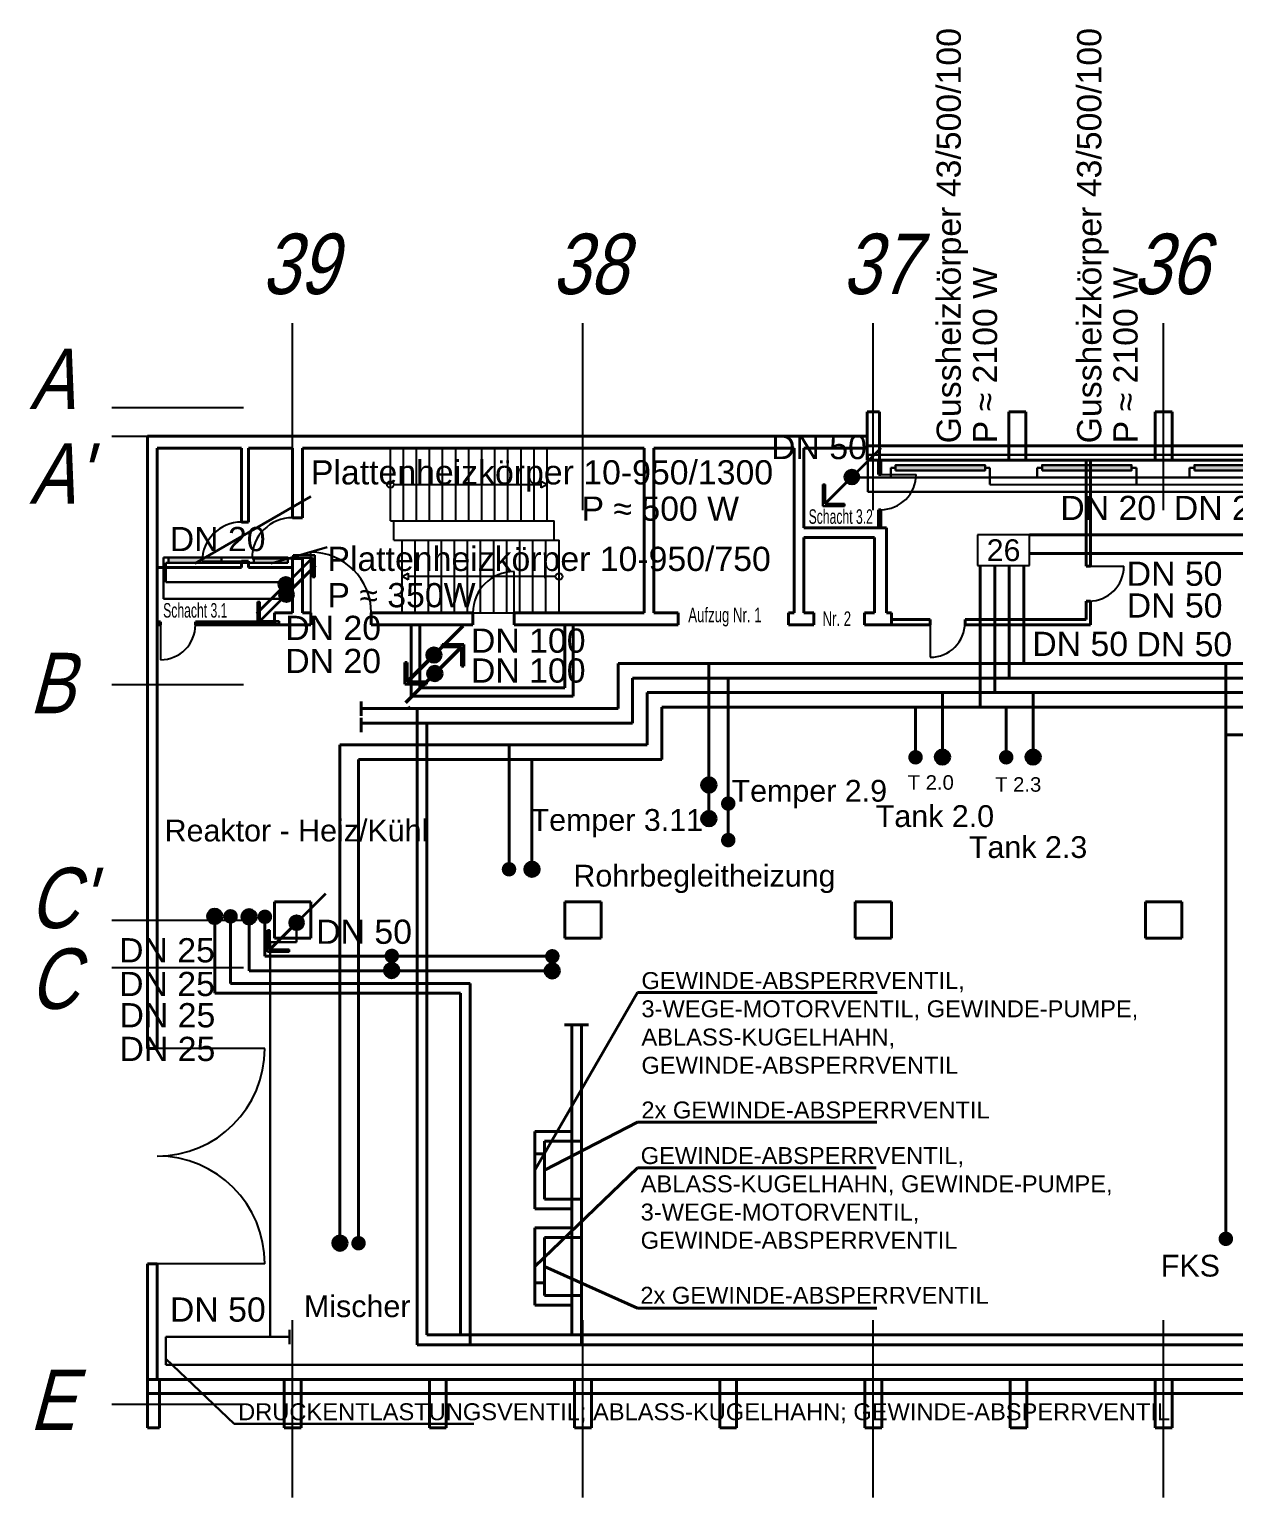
# Model space of a CAD drawing. Header units: millimetres. Extents: x 18890 to 172266, y 49189 to 117799.
# Drawn here: x 18890 to 43777, y 66393 to 96729 of the extents above; entities that cross this region are included whole.
import ezdxf
from ezdxf.enums import TextEntityAlignment as Align

# ---------------------------------------------------------------- set-up
doc = ezdxf.new("R2010")
doc.units = ezdxf.units.MM
doc.linetypes.add('ACAD_ISO10W100', pattern=[18, 12, -3, 0, -3])
for name, color, linetype, lineweight in [('A03_Türen', 254, 'Continuous', 25), ('A04_Treppen', 3, 'Continuous', 25), ('A0_Grundriß', 7, 'Continuous', 40), ('Heiz Wasser +35 Prozess R', 30, 'Continuous', 40), ('Heiz Wasser +45 Prozess V', 1, 'Continuous', 40), ('Heiz Wasser +50 -Heizkörper Rücklauff', 241, 'Continuous', 30), ('Heiz Wasser +50 Prozess R', 241, 'Continuous', 40), ('Heiz Wasser +60 -Heizkörper Vorlauf', 6, 'Continuous', 30), ('Heiz Wasser +60 Prozess V', 6, 'Continuous', 40), ('Heiz Wasser +70 Prozess R', 242, 'Continuous', 40), ('Heiz Wasser +90 Prozess V', 41, 'Continuous', 40)]:
    doc.layers.add(name, color=color, linetype=linetype, lineweight=lineweight)
for name, color, linetype in [('A06_Text', 7, 'Continuous'), ('A06_Text  -Belegung', 253, 'Continuous'), ('A07_Achslinien', 253, 'ACAD_ISO10W100')]:
    doc.layers.add(name, color=color, linetype=linetype)
doc.styles.get("Standard").update_dxf_attribs({"font": 'arial.ttf'})

msp = doc.modelspace()

# ---------------------------------------------------------------- hatches: boundary and pattern name
at = {"layer": 'Heiz Wasser +35 Prozess R'}
h = msp.add_hatch(color=256, dxfattribs=at)
h.dxf.hatch_style = 1
h.paths.add_polyline_path([(37610, 81694, 0.198912), (37654, 81588), (37866, 81800, 0.668179)])
h.paths.add_polyline_path([(37654, 81588, 0.668179), (37910, 81694, 0.198912), (37866, 81800)])
h = msp.add_hatch(color=256, dxfattribs=at)
h.dxf.hatch_style = 1
h.paths.add_polyline_path([(39484, 81694, 0.198912), (39528, 81588), (39740, 81800, 0.668179)])
h.paths.add_polyline_path([(39528, 81588, 0.668179), (39784, 81694, 0.198912), (39740, 81800)])
h = msp.add_hatch(color=256, dxfattribs=at)
h.dxf.hatch_style = 1
h.paths.add_polyline_path([(28652, 79375, 0.198912), (28696, 79269), (28909, 79481, 0.668179)])
h.paths.add_polyline_path([(28696, 79269, 0.668179), (28952, 79375, 0.198912), (28909, 79481)])
h = msp.add_hatch(color=256, dxfattribs=at)
h.dxf.hatch_style = 1
h.paths.add_polyline_path([(23608, 78393, 0.198912), (23652, 78287), (23864, 78499, 0.668179)])
h.paths.add_polyline_path([(23652, 78287, 0.668179), (23908, 78393, 0.198912), (23864, 78499)])
h = msp.add_hatch(color=256, dxfattribs=at)
h.dxf.hatch_style = 1
h.paths.add_polyline_path([(26230, 77585, 0.198912), (26274, 77479), (26486, 77691, 0.668179)])
h.paths.add_polyline_path([(26274, 77479, 0.668179), (26530, 77585, 0.198912), (26486, 77691)])
h = msp.add_hatch(color=256, dxfattribs=at)
h.dxf.hatch_style = 1
h.paths.add_polyline_path([(29548, 77577, 0.198912), (29592, 77471), (29804, 77683, 0.668179)])
h.paths.add_polyline_path([(29592, 77471, 0.668179), (29848, 77577, 0.198912), (29804, 77683)])
h = msp.add_hatch(color=256, dxfattribs=at)
h.dxf.hatch_style = 1
h.paths.add_polyline_path([(25158, 71650, 0.198912), (25202, 71544), (25414, 71757, 0.668179)])
h.paths.add_polyline_path([(25202, 71544, 0.668179), (25458, 71650, 0.198912), (25414, 71757)])
at = {"layer": 'Heiz Wasser +45 Prozess V'}
h = msp.add_hatch(color=256, dxfattribs=at)
h.dxf.hatch_style = 1
h.paths.add_polyline_path([(37053, 81689, 0.198912), (37097, 81583), (37309, 81795, 0.668179)])
h.paths.add_polyline_path([(37097, 81583, 0.668179), (37353, 81689, 0.198912), (37309, 81795)])
h = msp.add_hatch(color=256, dxfattribs=at)
h.dxf.hatch_style = 1
h.paths.add_polyline_path([(38927, 81689, 0.198912), (38971, 81583), (39183, 81795, 0.668179)])
h.paths.add_polyline_path([(38971, 81583, 0.668179), (39227, 81689, 0.198912), (39183, 81795)])
h = msp.add_hatch(color=256, dxfattribs=at)
h.dxf.hatch_style = 1
h.paths.add_polyline_path([(29127, 79375, 0.198912), (29171, 79269), (29383, 79481, 0.668179)])
h.paths.add_polyline_path([(29171, 79269, 0.668179), (29427, 79375, 0.198912), (29383, 79481)])
h = msp.add_hatch(color=256, dxfattribs=at)
h.dxf.hatch_style = 1
h.paths.add_polyline_path([(23282, 78393, 0.198912), (23326, 78287), (23539, 78499, 0.668179)])
h.paths.add_polyline_path([(23326, 78287, 0.668179), (23582, 78393, 0.198912), (23539, 78499)])
h = msp.add_hatch(color=256, dxfattribs=at)
h.dxf.hatch_style = 1
h.paths.add_polyline_path([(26227, 77285, 0.198912), (26271, 77179), (26483, 77391, 0.668179)])
h.paths.add_polyline_path([(26271, 77179, 0.668179), (26527, 77285, 0.198912), (26483, 77391)])
h = msp.add_hatch(color=256, dxfattribs=at)
h.dxf.hatch_style = 1
h.paths.add_polyline_path([(29545, 77277, 0.198912), (29589, 77171), (29801, 77383, 0.668179)])
h.paths.add_polyline_path([(29589, 77171, 0.668179), (29845, 77277, 0.198912), (29801, 77383)])
h = msp.add_hatch(color=256, dxfattribs=at)
h.dxf.hatch_style = 1
h.paths.add_polyline_path([(25542, 71649, 0.198912), (25586, 71542), (25798, 71755, 0.668179)])
h.paths.add_polyline_path([(25586, 71542, 0.668179), (25842, 71649, 0.198912), (25798, 71755)])
at = {"layer": 'Heiz Wasser +50 -Heizkörper Rücklauff'}
h = msp.add_hatch(color=256, dxfattribs=at)
h.dxf.hatch_style = 1
h.paths.add_polyline_path([(24089, 85151, -0.023583), (24079, 85161), (23583, 84666), (23593, 84656)])
h.paths.add_polyline_path([(24741, 85813), (24741, 85413), (24791, 85413), (24791, 85863), (24341, 85863), (24341, 85813)])
h.paths.add_polyline_path([(24731, 85813), (24290, 85373, -0.023583), (24300, 85363), (24741, 85803), (24741, 85813)])
h = msp.add_hatch(color=256, dxfattribs=at)
h.dxf.hatch_style = 1
h.paths.add_polyline_path([(24340, 85262, 0.198912), (24296, 85368), (24083, 85156, 0.668179)])
h.paths.add_polyline_path([(24296, 85368, 0.668179), (24040, 85262, 0.198912), (24083, 85156)])
at = {"layer": 'Heiz Wasser +60 -Heizkörper Vorlauf'}
h = msp.add_hatch(color=256, dxfattribs=at)
h.dxf.hatch_style = 1
h.paths.add_polyline_path([(35988, 87590, -0.023583), (35998, 87580), (36493, 88075), (36483, 88085)])
h.paths.add_polyline_path([(35336, 86928), (35336, 87328), (35286, 87328), (35286, 86878), (35736, 86878), (35736, 86928)])
h.paths.add_polyline_path([(35346, 86928), (35786, 87368, -0.023583), (35776, 87378), (35336, 86938), (35336, 86928)])
h = msp.add_hatch(color=256, dxfattribs=at)
h.dxf.hatch_style = 1
h.paths.add_polyline_path([(38642, 87615), (38642, 87725), (36792, 87725), (36792, 87615)])
h = msp.add_hatch(color=256, dxfattribs=at)
h.dxf.hatch_style = 1
h.paths.add_polyline_path([(41669, 87615), (41669, 87725), (39819, 87725), (39819, 87615)])
h = msp.add_hatch(color=256, dxfattribs=at)
h.dxf.hatch_style = 1
h.paths.add_polyline_path([(44818, 87615), (44818, 87725), (42968, 87725), (42968, 87615)])
h = msp.add_hatch(color=256, dxfattribs=at)
h.dxf.hatch_style = 1
h.paths.add_polyline_path([(35737, 87479, 0.198912), (35781, 87373), (35993, 87585, 0.668179)])
h.paths.add_polyline_path([(35781, 87373, 0.668179), (36037, 87479, 0.198912), (35993, 87585)])
h = msp.add_hatch(color=256, dxfattribs=at)
h.dxf.hatch_style = 1
h.paths.add_polyline_path([(22862, 85709), (22862, 85819), (21762, 85819), (21762, 85709)])
h = msp.add_hatch(color=256, dxfattribs=at)
h.dxf.hatch_style = 1
h.paths.add_polyline_path([(24230, 85709), (24230, 85819), (23530, 85819), (23530, 85709)])
h = msp.add_hatch(color=256, dxfattribs=at)
h.dxf.hatch_style = 1
h.paths.add_polyline_path([(24304, 85162, -0.023583), (24314, 85152), (24809, 85647), (24799, 85657)])
h.paths.add_polyline_path([(23652, 84500), (23652, 84900), (23602, 84900), (23602, 84450), (24052, 84450), (24052, 84500)])
h.paths.add_polyline_path([(23662, 84500), (24102, 84940, -0.023583), (24092, 84950), (23652, 84510), (23652, 84500)])
h = msp.add_hatch(color=256, dxfattribs=at)
h.dxf.hatch_style = 1
h.paths.add_polyline_path([(24053, 85051, 0.198912), (24097, 84945), (24309, 85157, 0.668179)])
h.paths.add_polyline_path([(24097, 84945, 0.668179), (24353, 85051, 0.198912), (24309, 85157)])
h = msp.add_hatch(color=256, dxfattribs=at)
h.dxf.hatch_style = 1
h.paths.add_polyline_path([(24514, 78382, -0.023583), (24524, 78372), (25019, 78867), (25009, 78877)])
h.paths.add_polyline_path([(23862, 77720), (23862, 78120), (23812, 78120), (23812, 77670), (24262, 77670), (24262, 77720)])
h.paths.add_polyline_path([(23872, 77720), (24312, 78160, -0.023583), (24302, 78170), (23862, 77730), (23862, 77720)])
h = msp.add_hatch(color=256, dxfattribs=at)
h.dxf.hatch_style = 1
h.paths.add_polyline_path([(24263, 78271, 0.198912), (24307, 78165), (24519, 78377, 0.668179)])
h.paths.add_polyline_path([(24307, 78165, 0.668179), (24563, 78271, 0.198912), (24519, 78377)])
at = {"layer": 'Heiz Wasser +70 Prozess R'}
h = msp.add_hatch(color=256, dxfattribs=at)
h.dxf.hatch_style = 1
h.paths.add_polyline_path([(27168, 83309, -0.023583), (27158, 83319), (26663, 82824), (26673, 82814)])
h.paths.add_polyline_path([(27870, 84021), (27420, 84021), (27420, 83971), (27820, 83971), (27820, 83571), (27870, 83571)])
h.paths.add_polyline_path([(27820, 83971), (27810, 83971), (27370, 83531, -0.023583), (27380, 83521), (27820, 83961)])
h = msp.add_hatch(color=256, dxfattribs=at)
h.dxf.hatch_style = 1
h.paths.add_polyline_path([(27419, 83420, 0.198912), (27375, 83526), (27163, 83314, 0.668179)])
h.paths.add_polyline_path([(27375, 83526, 0.668179), (27119, 83420, 0.198912), (27163, 83314)])
h = msp.add_hatch(color=256, dxfattribs=at)
h.dxf.hatch_style = 1
h.paths.add_polyline_path([(33183, 80733, 0.198912), (33226, 80627), (33439, 80839, 0.668179)])
h.paths.add_polyline_path([(33226, 80627, 0.668179), (33483, 80733, 0.198912), (33439, 80839)])
h = msp.add_hatch(color=256, dxfattribs=at)
h.dxf.hatch_style = 1
h.paths.add_polyline_path([(33183, 79979, 0.198912), (33226, 79872), (33439, 80085, 0.668179)])
h.paths.add_polyline_path([(33226, 79872, 0.668179), (33483, 79979, 0.198912), (33439, 80085)])
h = msp.add_hatch(color=256, dxfattribs=at)
h.dxf.hatch_style = 1
h.paths.add_polyline_path([(22572, 78402, 0.198912), (22616, 78296), (22828, 78509, 0.668179)])
h.paths.add_polyline_path([(22616, 78296, 0.668179), (22872, 78402, 0.198912), (22828, 78509)])
at = {"layer": 'Heiz Wasser +90 Prozess V'}
h = msp.add_hatch(color=256, dxfattribs=at)
h.dxf.hatch_style = 1
h.paths.add_polyline_path([(27352, 83913, -0.023583), (27362, 83903), (27857, 84398), (27847, 84408)])
h.paths.add_polyline_path([(26700, 83251), (26700, 83651), (26650, 83651), (26650, 83201), (27100, 83201), (27100, 83251)])
h.paths.add_polyline_path([(26710, 83251), (27150, 83691, -0.023583), (27140, 83701), (26700, 83261), (26700, 83251)])
h = msp.add_hatch(color=256, dxfattribs=at)
h.dxf.hatch_style = 1
h.paths.add_polyline_path([(27101, 83802, 0.198912), (27145, 83696), (27357, 83908, 0.668179)])
h.paths.add_polyline_path([(27145, 83696, 0.668179), (27401, 83802, 0.198912), (27357, 83908)])
h = msp.add_hatch(color=256, dxfattribs=at)
h.dxf.hatch_style = 1
h.paths.add_polyline_path([(32783, 81116, 0.198912), (32826, 81010), (33039, 81223, 0.668179)])
h.paths.add_polyline_path([(32826, 81010, 0.668179), (33083, 81116, 0.198912), (33039, 81223)])
h = msp.add_hatch(color=256, dxfattribs=at)
h.dxf.hatch_style = 1
h.paths.add_polyline_path([(32783, 80421, 0.198912), (32826, 80315), (33039, 80527, 0.668179)])
h.paths.add_polyline_path([(32826, 80315, 0.668179), (33083, 80421, 0.198912), (33039, 80527)])
h = msp.add_hatch(color=256, dxfattribs=at)
h.dxf.hatch_style = 1
h.paths.add_polyline_path([(22898, 78402, 0.198912), (22942, 78296), (23154, 78509, 0.668179)])
h.paths.add_polyline_path([(22942, 78296, 0.668179), (23198, 78402, 0.198912), (23154, 78509)])
h = msp.add_hatch(color=256, dxfattribs=at)
h.dxf.hatch_style = 1
h.paths.add_polyline_path([(43466, 71740, 0.198912), (43510, 71634), (43722, 71846, 0.668179)])
h.paths.add_polyline_path([(43510, 71634, 0.668179), (43766, 71740, 0.198912), (43722, 71846)])

# ---------------------------------------------------------------- linework, layer by layer
at = {"layer": 'A03_Türen'}
for p, q in [((36436, 87535), (37216, 87535)), ((24706, 84425), (24706, 85925)), ((22461, 85739), (23421, 85739)), ((23491, 85799), (24531, 85799)), ((40729, 85635), (41509, 85635)), ((28906, 84425), (28906, 85525)), ((21601, 84485), (21601, 83705)), ((37506, 84535), (37506, 83755)), ((23756, 75675), (21331, 75675)), ((23756, 71225), (21331, 71225))]:
    msp.add_line(p, q, dxfattribs=at)
for centre, radius, start, end in [((36486, 87535), 730, 270, 0), ((23271, 85739), 810, 90, 180), ((24331, 85799), 840, 90, 180), ((24706, 84675), 1250, 0, 90), ((40789, 85635), 720, 270, 0), ((28906, 84675), 850, 90, 180), ((21601, 84425), 720, 270, 0), ((37506, 84475), 720, 270, 0), ((21531, 75675), 2225, 270, 0), ((21531, 71225), 2225, 0, 90)]:
    msp.add_arc(centre, radius, start, end, dxfattribs=at)
at = {"layer": 'A04_Treppen', "color": 252, "true_color": 0x939598}
for p, q in [((26351, 86575), (26351, 88075)), ((26621, 86575), (26621, 88075)), ((26891, 86575), (26891, 88075)), ((27161, 86575), (27161, 88075)), ((27431, 86575), (27431, 88075)), ((27701, 86575), (27701, 88075)), ((27971, 86575), (27971, 88075)), ((28241, 86575), (28241, 88075)), ((28511, 86575), (28511, 88075)), ((28781, 86575), (28781, 88075)), ((29051, 86575), (29051, 88075)), ((29321, 86575), (29321, 88075)), ((29591, 86575), (29591, 88075)), ((29470, 87255), (29470, 87395)), ((29470, 87395), (29591, 87325)), ((26421, 87325), (29470, 87325)), ((29591, 87325), (29470, 87255)), ((26351, 86575), (29736, 86575)), ((26421, 86175), (26421, 86575)), ((29736, 86175), (29736, 86575)), ((26421, 86175), (29836, 86175)), ((26596, 84675), (26596, 86175)), ((26866, 84675), (26866, 86175)), ((27136, 84675), (27136, 86175)), ((27406, 84675), (27406, 86175)), ((27676, 84675), (27676, 86175)), ((27946, 84675), (27946, 86175)), ((28216, 84675), (28216, 86175)), ((28486, 84675), (28486, 86175)), ((28756, 84675), (28756, 86175)), ((29026, 84675), (29026, 86175)), ((29296, 84675), (29296, 86175)), ((29566, 84675), (29566, 86175)), ((29836, 84675), (29836, 86175)), ((26596, 85425), (26718, 85495)), ((26718, 85355), (26596, 85425)), ((26718, 85495), (26718, 85355)), ((29766, 85425), (26718, 85425))]:
    msp.add_line(p, q, dxfattribs=at)
at = {"layer": 'A04_Treppen', "color": 252, "ltscale": 0.25, "true_color": 0x939598}
msp.add_line((28056, 84675), (28906, 84675), dxfattribs=at)
at = {"layer": 'A04_Treppen', "color": 252, "true_color": 0x939598}
for centre in [(26351, 87325), (29836, 85425)]:
    msp.add_circle(centre, 70, dxfattribs=at)
at = {"layer": 'A06_Text'}
for p, q in [((39561, 86283), (38482, 86283)), ((38482, 86283), (38482, 85649)), ((39561, 85649), (39561, 86283)), ((38482, 85649), (39561, 85649))]:
    msp.add_line(p, q, dxfattribs=at)
at = {"layer": 'A07_Achslinien'}
for p, q in [((24331, 86795), (24331, 90658)), ((30331, 86795), (30331, 90658)), ((36331, 86795), (36331, 90658)), ((42331, 86795), (42331, 90658)), ((20593, 88915), (23312, 88915)), ((20593, 88325), (23312, 88325)), ((20593, 83195), (23312, 83195)), ((20593, 78325), (23312, 78325)), ((20593, 77345), (23312, 77345)), ((24331, 66393), (24331, 70060)), ((30331, 66393), (30331, 70060)), ((36331, 66393), (36331, 70060)), ((42331, 66393), (42331, 70060)), ((20593, 68325), (23312, 68325))]:
    msp.add_line(p, q, dxfattribs=at)
at = {"layer": 'A0_Grundriß'}
for p, q in [((36456, 88825), (36206, 88825)), ((36206, 88825), (36206, 87825)), ((36456, 87825), (36456, 88825)), ((39481, 88825), (39131, 88825)), ((39131, 88825), (39131, 87825)), ((39481, 87825), (39481, 88825)), ((42506, 88825), (42156, 88825)), ((42156, 88825), (42156, 87825)), ((42506, 87825), (42506, 88825)), ((21331, 88325), (36206, 88325)), ((21331, 88325), (21331, 75675)), ((21581, 88325), (36206, 88325)), ((36206, 88325), (36206, 88075)), ((21531, 88075), (21531, 75675)), ((21531, 88075), (23271, 88075)), ((23271, 86549), (23271, 88075)), ((23421, 88075), (24331, 88075)), ((23421, 86549), (23421, 88075)), ((24331, 86639), (24331, 88075)), ((24531, 86639), (24531, 88075)), ((24531, 88075), (31596, 88075)), ((31596, 84675), (31596, 88075)), ((31796, 88075), (31796, 84675)), ((31796, 88075), (34696, 88075)), ((34696, 88075), (34696, 84675)), ((34896, 86430), (34896, 88075)), ((34896, 88075), (36206, 88075)), ((36206, 88125), (69531, 88125)), ((36206, 87825), (36456, 87825)), ((36436, 87535), (36436, 87825)), ((36456, 87825), (72456, 87825)), ((36486, 87535), (36486, 87825)), ((40729, 87825), (40729, 85635)), ((40819, 87825), (40819, 85635)), ((42156, 87825), (42506, 87825)), ((36436, 86805), (36486, 86805)), ((36436, 86430), (36436, 86805)), ((36486, 86430), (36486, 86805)), ((23271, 86549), (23421, 86549)), ((24331, 86639), (24531, 86639)), ((36606, 86430), (34896, 86430)), ((34896, 84675), (34896, 86230)), ((34896, 86230), (36356, 86230)), ((36356, 86230), (36356, 84675)), ((36606, 84675), (36606, 86430)), ((21531, 85609), (23271, 85609)), ((23271, 85609), (23271, 85739)), ((23421, 85609), (23421, 85739)), ((23421, 85609), (24331, 85609)), ((24331, 85609), (24331, 85799)), ((24331, 84675), (24331, 85609)), ((24531, 84675), (24531, 85799)), ((40729, 85635), (40819, 85635)), ((23956, 84425), (23956, 84675)), ((24331, 84675), (23956, 84675)), ((24706, 84675), (24531, 84675)), ((25956, 84425), (25956, 84675)), ((25956, 84675), (28056, 84675)), ((28056, 84425), (28056, 84675)), ((31796, 84675), (32296, 84675)), ((32296, 84675), (32296, 84425)), ((34696, 84675), (34576, 84675)), ((34576, 84675), (34576, 84425)), ((35101, 84675), (34896, 84675)), ((35101, 84425), (35101, 84675)), ((36356, 84675), (36151, 84675)), ((36151, 84675), (36151, 84425)), ((36706, 84675), (36606, 84675)), ((36706, 84675), (36706, 84425)), ((40729, 84915), (40729, 84535)), ((40729, 84915), (40819, 84915)), ((40819, 84915), (40819, 84425)), ((21531, 84485), (21601, 84485)), ((21531, 84425), (21601, 84425)), ((22321, 84485), (22321, 84425)), ((22321, 84485), (23956, 84485)), ((22321, 84425), (23956, 84425)), ((23956, 84425), (24706, 84425)), ((28056, 84425), (25956, 84425)), ((26781, 82950), (26781, 84425)), ((26956, 83125), (26956, 84425)), ((32296, 84425), (28906, 84425)), ((29956, 83125), (29956, 84425)), ((34576, 84425), (35101, 84425)), ((36151, 84425), (36706, 84425)), ((36706, 84535), (37506, 84535)), ((36706, 84425), (37506, 84425)), ((38225, 84425), (40819, 84425)), ((38226, 84535), (38226, 84425)), ((38226, 84535), (40729, 84535)), ((29956, 83125), (26956, 83125)), ((30131, 82950), (26781, 82950)), ((24706, 78700), (23956, 78700)), ((24706, 77950), (24706, 78700)), ((30706, 78700), (29956, 78700)), ((29956, 78700), (29956, 77950)), ((30706, 77950), (30706, 78700)), ((36706, 78700), (35956, 78700)), ((35956, 78700), (35956, 77950)), ((36706, 77950), (36706, 78700)), ((42706, 78700), (41956, 78700)), ((41956, 78700), (41956, 77950)), ((42706, 77950), (42706, 78700)), ((23956, 77950), (24706, 77950)), ((29956, 77950), (30706, 77950)), ((35956, 77950), (36706, 77950)), ((41956, 77950), (42706, 77950)), ((21331, 75675), (21531, 75675)), ((21331, 71225), (21331, 68835)), ((21331, 71225), (21531, 71225)), ((21531, 71225), (21531, 68835)), ((21581, 68835), (21331, 68835)), ((21331, 68835), (21331, 67835)), ((21531, 68835), (84321, 68835)), ((21581, 67835), (21581, 68835)), ((24506, 68835), (24156, 68835)), ((24156, 68835), (24156, 67835)), ((24506, 67835), (24506, 68835)), ((27156, 68835), (27156, 67835)), ((27506, 67835), (27506, 68835)), ((30506, 68835), (30156, 68835)), ((30156, 68835), (30156, 67835)), ((30506, 67835), (30506, 68835)), ((33506, 68835), (33156, 68835)), ((33156, 68835), (33156, 67835)), ((33506, 67835), (33506, 68835)), ((36506, 68835), (36156, 68835)), ((36156, 68835), (36156, 67835)), ((36506, 67835), (36506, 68835)), ((39506, 68835), (39156, 68835)), ((39156, 68835), (39156, 67835)), ((39506, 67835), (39506, 68835)), ((42506, 68835), (42156, 68835)), ((42156, 68835), (42156, 67835)), ((42506, 67835), (42506, 68835)), ((24156, 68545), (21331, 68545)), ((27156, 68545), (24156, 68545)), ((30156, 68545), (27156, 68545)), ((33156, 68545), (30156, 68545)), ((36156, 68545), (33156, 68545)), ((39156, 68545), (36156, 68545)), ((42156, 68545), (39156, 68545)), ((45156, 68545), (41694, 68545)), ((21331, 67835), (21581, 67835)), ((24156, 67835), (24506, 67835)), ((27156, 67835), (27506, 67835)), ((30156, 67835), (30506, 67835)), ((33156, 67835), (33506, 67835)), ((36156, 67835), (36506, 67835)), ((39156, 67835), (39506, 67835)), ((42156, 67835), (42506, 67835))]:
    msp.add_line(p, q, dxfattribs=at)
at = {"layer": 'A0_Grundriß', "color": 252, "true_color": 0x939598}
for p, q in [((39131, 87825), (39481, 87825)), ((30131, 82950), (30131, 84425)), ((23956, 78700), (23956, 77950)), ((27506, 68835), (27156, 68835))]:
    msp.add_line(p, q, dxfattribs=at)
at = {"layer": 'A0_Grundriß', "ltscale": 0.25}
for p, q in [((36436, 87535), (36486, 87535)), ((23271, 85739), (23421, 85739)), ((24531, 85799), (24331, 85799)), ((24706, 84425), (24706, 84675)), ((28906, 84425), (28906, 84675)), ((28906, 84675), (31596, 84675)), ((21601, 84425), (21601, 84485)), ((37506, 84535), (37506, 84425))]:
    msp.add_line(p, q, dxfattribs=at)
at = {"layer": 'Heiz Wasser +35 Prozess R'}
for p, q in [((38839, 83025), (38839, 85649)), ((31657, 83025), (62490, 83025)), ((31657, 83025), (31657, 81945)), ((37762, 83025), (37762, 81834)), ((39636, 83025), (39636, 81834)), ((25308, 81945), (31657, 81945)), ((25308, 71650), (25308, 81945)), ((28803, 81945), (28803, 79471)), ((23757, 78248), (23757, 77577)), ((23757, 77577), (29698, 77577))]:
    msp.add_line(p, q, dxfattribs=at)
for centre in [(37760, 81694), (39634, 81694), (25308, 71651)]:
    msp.add_circle(centre, 150, dxfattribs=at)
at = {"layer": 'Heiz Wasser +45 Prozess V'}
for p, q in [((38539, 82725), (38539, 85649)), ((31957, 82725), (75104, 82725)), ((31957, 82725), (31957, 81645)), ((37203, 82725), (37203, 81696)), ((39077, 82725), (39077, 81696)), ((25692, 81645), (31957, 81645)), ((25692, 71649), (25692, 81645)), ((29277, 81645), (29277, 79471)), ((23432, 78243), (23432, 77277)), ((23432, 77277), (29695, 77277))]:
    msp.add_line(p, q, dxfattribs=at)
for centre in [(29277, 79375), (23432, 78393), (26377, 77285), (29695, 77277)]:
    msp.add_circle(centre, 150, dxfattribs=at)
at = {"layer": 'Heiz Wasser +50 -Heizkörper Rücklauff'}
for p, q in [((54485, 87940), (36218, 87940)), ((36218, 87172), (36218, 87940)), ((38642, 87670), (38742, 87670)), ((38742, 87670), (38742, 87322)), ((41669, 87670), (41769, 87670)), ((41769, 87670), (41769, 87321)), ((36218, 87172), (48882, 87170)), ((38742, 87322), (53794, 87319)), ((24791, 85863), (24341, 85863)), ((24341, 85813), (24341, 85863)), ((24791, 85863), (24791, 85413)), ((21762, 85709), (21712, 85709)), ((21712, 85709), (21712, 85308)), ((22862, 85709), (23530, 85709)), ((24731, 85813), (23583, 84666)), ((24741, 85803), (23593, 84656)), ((24341, 85813), (24741, 85813)), ((24741, 85413), (24741, 85813)), ((21712, 85308), (24088, 85308)), ((24791, 85413), (24741, 85413))]:
    msp.add_line(p, q, dxfattribs=at)
msp.add_circle((24190, 85262), 150, dxfattribs=at)
at = {"layer": 'Heiz Wasser +50 Prozess R'}
msp.add_line((39561, 86283), (46151, 86283), dxfattribs=at)
at = {"layer": 'Heiz Wasser +60 -Heizkörper Vorlauf'}
for p, q in [((35336, 86938), (36483, 88085)), ((35346, 86928), (36493, 88075)), ((35875, 87469), (53994, 87469)), ((36792, 87670), (36692, 87670)), ((36692, 87670), (36692, 87469)), ((39819, 87670), (39719, 87670)), ((39719, 87670), (39719, 87469)), ((42968, 87670), (42868, 87670)), ((42868, 87670), (42868, 87469)), ((22312, 85692), (24708, 87077)), ((35286, 86878), (35286, 87328)), ((35286, 87328), (35336, 87328)), ((35336, 87328), (35336, 86928)), ((35286, 86878), (35736, 86878)), ((35736, 86928), (35336, 86928)), ((35736, 86928), (35736, 86878)), ((23880, 85692), (25047, 86028)), ((21762, 85819), (21662, 85819)), ((21662, 85819), (21665, 84960)), ((22862, 85819), (23530, 85819)), ((23652, 84510), (24799, 85657)), ((23662, 84500), (24809, 85647)), ((21665, 84960), (24128, 84960)), ((23602, 84450), (23602, 84900)), ((23602, 84900), (23652, 84900)), ((23652, 84900), (23652, 84500)), ((23602, 84450), (24052, 84450)), ((24052, 84500), (23652, 84500)), ((24052, 84500), (24052, 84450)), ((23862, 77730), (25009, 78877)), ((23872, 77720), (25019, 78867)), ((23812, 77670), (23812, 78120)), ((23812, 78120), (23862, 78120)), ((23862, 78120), (23862, 77720)), ((24411, 78101), (24411, 77866)), ((23812, 77670), (24262, 77670)), ((24262, 77720), (23862, 77720)), ((23865, 69713), (23865, 77866)), ((23865, 77866), (24411, 77866)), ((24262, 77720), (24262, 77670)), ((24265, 69563), (24265, 69863)), ((21711, 69135), (21711, 69713)), ((21711, 69713), (24265, 69713)), ((21711, 69258), (23122, 67917)), ((61206, 69135), (21711, 69135)), ((23122, 67917), (28072, 67917))]:
    msp.add_line(p, q, dxfattribs=at)
for points in [[(36792, 87615), (38642, 87615), (38642, 87725), (36792, 87725)], [(39819, 87615), (41669, 87615), (41669, 87725), (39819, 87725)], [(42968, 87615), (44818, 87615), (44818, 87725), (42968, 87725)], [(22862, 85709), (21762, 85709), (21762, 85819), (22862, 85819)], [(24230, 85709), (23530, 85709), (23530, 85819), (24230, 85819)]]:
    msp.add_lwpolyline(points, close=True, dxfattribs=at)
for centre in [(35887, 87479), (24203, 85051), (24413, 78271)]:
    msp.add_circle(centre, 150, dxfattribs=at)
at = {"layer": 'Heiz Wasser +60 Prozess V'}
msp.add_line((39561, 85900), (46151, 85900), dxfattribs=at)
at = {"layer": 'Heiz Wasser +70 Prozess R'}
for p, q in [((39139, 83325), (39139, 85649)), ((27810, 83971), (26663, 82824)), ((27820, 83961), (26673, 82814)), ((27870, 84021), (27420, 84021)), ((27420, 83971), (27420, 84021)), ((27420, 83971), (27820, 83971)), ((27820, 83571), (27820, 83971)), ((27870, 84021), (27870, 83571)), ((27870, 83571), (27820, 83571)), ((31357, 83325), (50808, 83325)), ((31357, 83325), (31357, 82394)), ((33333, 83325), (33333, 79986)), ((26722, 82737), (26732, 82727)), ((25746, 82507), (25746, 82207)), ((25746, 82394), (31357, 82394)), ((27103, 69753), (27103, 82389)), ((22721, 76813), (22721, 78270)), ((27802, 76814), (22721, 76813)), ((27802, 69753), (27802, 76814)), ((30248, 76161), (29948, 76161)), ((30098, 69753), (30098, 76161)), ((29336, 73960), (29336, 72360)), ((30098, 73960), (29336, 73960)), ((29336, 73496), (29536, 73496)), ((29336, 72360), (30098, 72360)), ((30098, 71966), (29336, 71966)), ((29336, 71966), (29336, 70366)), ((29336, 70830), (29536, 70830)), ((29336, 70366), (30098, 70366)), ((27103, 69753), (45336, 69753))]:
    msp.add_line(p, q, dxfattribs=at)
for centre in [(27269, 83420), (22722, 78403)]:
    msp.add_circle(centre, 150, dxfattribs=at)
at = {"layer": 'Heiz Wasser +90 Prozess V'}
for p, q in [((39439, 83625), (39439, 85649)), ((26700, 83261), (27847, 84408)), ((26710, 83251), (27857, 84398)), ((26650, 83201), (26650, 83651)), ((26650, 83651), (26700, 83651)), ((26700, 83651), (26700, 83251)), ((31057, 83625), (51223, 83625)), ((31057, 83625), (31057, 82694)), ((32933, 83625), (32933, 80271)), ((43616, 83625), (43616, 71740)), ((26650, 83201), (27100, 83201)), ((27100, 83251), (26700, 83251)), ((27100, 83251), (27100, 83201)), ((25746, 82844), (25746, 82544)), ((25746, 82694), (31057, 82694)), ((26903, 69553), (26903, 82689)), ((43616, 82155), (44505, 82155)), ((23048, 77014), (23048, 78262)), ((28002, 77014), (23048, 77014)), ((28002, 69553), (28002, 77014)), ((29336, 73160), (31457, 76826)), ((31457, 76826), (36407, 76826)), ((30448, 76161), (30148, 76161)), ((30298, 69553), (30298, 76161)), ((29536, 73160), (31455, 74151)), ((31455, 74151), (36405, 74151)), ((30298, 73760), (29536, 73760)), ((29536, 73760), (29536, 72560)), ((29336, 71166), (31457, 73209)), ((31457, 73209), (36391, 73209)), ((29536, 72560), (30298, 72560)), ((30298, 71766), (29536, 71766)), ((29536, 71766), (29536, 70566)), ((29536, 71166), (31455, 70310)), ((29536, 70566), (30298, 70566)), ((31455, 70310), (36405, 70310)), ((26903, 69553), (45536, 69553))]:
    msp.add_line(p, q, dxfattribs=at)
for centre in [(27251, 83802), (32933, 81117), (32933, 80421)]:
    msp.add_circle(centre, 150, dxfattribs=at)

# ---------------------------------------------------------------- texts
at = {"layer": 'A06_Text', "width": 0.6}
for s, p in [('Schacht 3.2', (34994, 86513)), ('Schacht 3.1', (21655, 84575))]:
    msp.add_text(s, height=300, dxfattribs=at).set_placement(p)
at = {"layer": 'A06_Text'}
msp.add_text('26', height=450, dxfattribs=at).set_placement((38673, 85743))
at = {"layer": 'A06_Text', "lineweight": 25, "width": 0.65}
for s, p in [('Aufzug Nr. 1', (32507, 84481)), ('Nr. 2', (35281, 84404))]:
    msp.add_text(s, height=300, dxfattribs=at).set_placement(p)
at = {"layer": 'A06_Text  -Belegung'}
msp.add_text('T 2.0', height=300, dxfattribs=at).set_placement((37040, 81019))
at = {"layer": 'A06_Text  -Belegung', "color": 252, "true_color": 0x939598}
msp.add_text('T 2.3', height=300, dxfattribs=at).set_placement((38847, 80978))
at = {"layer": 'A07_Achslinien', "color": 7, "linetype": 'Continuous', "oblique": 15, "width": 0.8}
for s, p in [('39', (24463, 91259)), ('38', (30462, 91258)), ('37', (36463, 91258)), ('36', (42463, 91258)), ('A', (19354, 88883)), ("A'", (19486, 86928)), ('B', (19349, 82598)), ("C'", (19521, 78159)), ('C', (19392, 76491)), ('E', (19354, 67787))]:
    msp.add_text(s, height=1250, dxfattribs=at).set_placement(p, align=Align.CENTER)
at = {"layer": 'Heiz Wasser +35 Prozess R', "insert": (20753, 75914), "char_height": 500, "attachment_point": 1}
msp.add_mtext_dynamic_manual_height_columns('DN 25', width=10440.86, gutter_width=12.5, heights=[1203], dxfattribs=at)
at = {"layer": 'Heiz Wasser +45 Prozess V', "attachment_point": 1}
for s, width, gutter_width, heights, insert, char_height in [('Tank 2.0', 6994.62, 1480, [715], (36381, 80699), 450), ('Tank 2.3', 6994.62, 1480, [715], (38306, 80059), 450), ('DN 25', 10440.86, 12.5, [1203], (20753, 76610), 500), ('Mischer', 6994.62, 1480, [715], (24565, 70572), 450)]:
    msp.add_mtext_dynamic_manual_height_columns(s, width=width, gutter_width=gutter_width, heights=heights, dxfattribs=dict(at, insert=insert, char_height=char_height))
at = {"layer": 'Heiz Wasser +45 Prozess V'}
note = msp.add_mtext_dynamic_manual_height_columns('Rohrbegleitheizung\\P', width=6994.62, gutter_width=1480, heights=[715, 0], dxfattribs=dict(at, insert=(30133, 79468), char_height=450, attachment_point=1))
at = {"layer": 'Heiz Wasser +50 -Heizkörper Rücklauff'}
msp.add_text('DN 20', height=500, dxfattribs=at).set_placement((24178, 84113))
at = {"layer": 'Heiz Wasser +50 -Heizkörper Rücklauff', "insert": (42541, 87091), "char_height": 500, "attachment_point": 1}
msp.add_mtext_dynamic_manual_height_columns('DN 25', width=10440.86, gutter_width=12.5, heights=[1203], dxfattribs=at)
at = {"layer": 'Heiz Wasser +50 Prozess R', "insert": (41567, 85732), "char_height": 500, "attachment_point": 1}
msp.add_mtext_dynamic_manual_height_columns('DN 50', width=10440.86, gutter_width=12.5, heights=[1203], dxfattribs=at)
at = {"layer": 'Heiz Wasser +60 -Heizkörper Vorlauf'}
for s, p in [('DN 50', (34218, 87849)), ('DN 20', (24178, 83430))]:
    msp.add_text(s, height=500, dxfattribs=at).set_placement(p)
at = {"layer": 'Heiz Wasser +60 -Heizkörper Vorlauf', "char_height": 500, "attachment_point": 1, "rotation": 90}
for s, insert in [('Gussheizkörper 43/500/100', (37639, 88176)), ('Gussheizkörper 43/500/100', (40542, 88176)), ('P ≈ 2100 W', (38389, 88176)), ('P ≈ 2100 W', (41292, 88176))]:
    msp.add_mtext_dynamic_manual_height_columns(s, width=10440.86, gutter_width=12.5, heights=[1203], dxfattribs=dict(at, insert=insert))
at = {"layer": 'Heiz Wasser +60 -Heizkörper Vorlauf', "attachment_point": 1}
for s, width, heights, insert, char_height in [('Plattenheizkörper 10-950/1300', 10440.86, [1203], (24708, 87827), 500), ('DN 20', 10440.86, [1203], (40195, 87091), 500), ('DN 20', 7857.67, [1461], (21791, 86448), 500), ('Plattenheizkörper 10-950/750', 10440.86, [1203], (25049, 86039), 500), ('P ≈ 350W', 10440.86, [1203], (25049, 85289), 500), ('DN 50', 10440.86, [1203], (24817, 78335), 500), ('DN 50', 10440.86, [1203], (21795, 70529), 500), ('DRUCKENTLASTUNGSVENTIL; ABLASS-KUGELHAHN; GEWINDE-ABSPERRVENTIL', 27234.49, [1078], (23204, 68342), 350)]:
    msp.add_mtext_dynamic_manual_height_columns(s, width=width, gutter_width=12.5, heights=heights, dxfattribs=dict(at, insert=insert, char_height=char_height))
at = {"layer": 'Heiz Wasser +60 -Heizkörper Vorlauf'}
note = msp.add_mtext_dynamic_manual_height_columns('P ≈ 500 W\\P', width=5580.45, gutter_width=12.5, heights=[496, 0], dxfattribs=dict(at, insert=(24708, 87077), char_height=500, attachment_point=1))
at = {"layer": 'Heiz Wasser +60 Prozess V', "insert": (41568, 85076), "char_height": 500, "attachment_point": 1}
msp.add_mtext_dynamic_manual_height_columns('DN 50', width=10440.86, gutter_width=12.5, heights=[1203], dxfattribs=at)
at = {"layer": 'Heiz Wasser +70 Prozess R', "char_height": 500, "attachment_point": 1}
for s, insert in [('DN 50', (41768, 84276)), ('DN 100', (28016, 83732)), ('DN 25', (20744, 77256))]:
    msp.add_mtext_dynamic_manual_height_columns(s, width=10440.86, gutter_width=12.5, heights=[1203], dxfattribs=dict(at, insert=insert))
at = {"layer": 'Heiz Wasser +90 Prozess V', "attachment_point": 1}
for s, width, gutter_width, heights, insert, char_height in [('DN 100', 10440.86, 12.5, [1203], (28016, 84350), 500), ('DN 50', 10440.86, 12.5, [1203], (39616, 84283), 500), ('Temper 2.9 ', 6994.62, 1480, [715], (33401, 81222), 450), ('Reaktor - Heiz/Kühl', 6994.62, 1480, [715], (21685, 80401), 450), ('Temper 3.11 ', 6994.62, 1480, [715], (29248, 80619), 450), ('DN 25', 10440.86, 12.5, [1203], (20744, 77952), 500), ('GEWINDE-ABSPERRVENTIL, 3-WEGE-MOTORVENTIL, GEWINDE-PUMPE, ABLASS-KUGELHAHN, GEWINDE-ABSPERRVENTIL', 10415.1, 12.5, [2628], (31539, 77251), 350), ('2x GEWINDE-ABSPERRVENTIL', 12753.09, 12.5, [1439], (31537, 74577), 350), ('GEWINDE-ABSPERRVENTIL, ABLASS-KUGELHAHN, GEWINDE-PUMPE, 3-WEGE-MOTORVENTIL, GEWINDE-ABSPERRVENTIL', 10415.1, 12.5, [2628], (31523, 73635), 350), ('FKS', 6973.9, 1480, [1393], (42272, 71410), 450), ('2x GEWINDE-ABSPERRVENTIL', 12753.09, 12.5, [1439], (31516, 70748), 350)]:
    msp.add_mtext_dynamic_manual_height_columns(s, width=width, gutter_width=gutter_width, heights=heights, dxfattribs=dict(at, insert=insert, char_height=char_height))

doc.saveas('drawing.dxf')
